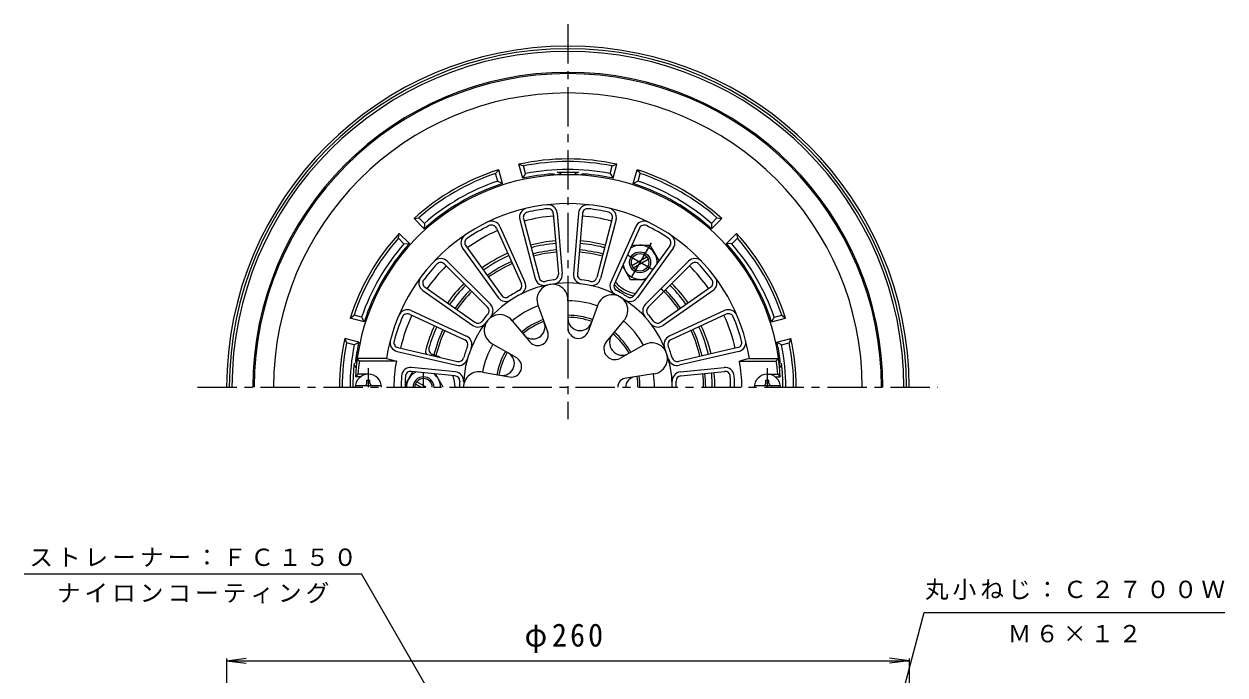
# Model space of a CAD drawing. Units: millimetres, scale not verified. Extents: x -288 to 230, y -347 to 389.
# Drawn here: x -248.7 to 208.9, y 141.4 to 389.4 of the extents above; entities that cross this region are included whole.
import ezdxf

# ---------------------------------------------------------------- set-up
doc = ezdxf.new("R2010")
doc.units = ezdxf.units.MM
doc.header["$LTSCALE"] = 3
doc.linetypes.add('CHAIN1', pattern=[8, 5, -1, 1, -1])
for name, color, linetype, lineweight in [('0-0', 3, 'Continuous', 9), ('0-1', 2, 'Continuous', 9), ('0-2', 6, 'Continuous', 5), ('0-4', 7, 'Continuous', 9), ('0-5', 7, 'Continuous', 9)]:
    doc.layers.add(name, color=color, linetype=linetype, lineweight=lineweight)
doc.styles.add('ＭＳ ゴシック', font='')
doc.styles.get('ＭＳ ゴシック').set_extended_font_data('MS Gothic')

msp = doc.modelspace()

# ---------------------------------------------------------------- linework, layer by layer
at = {"layer": '0-0', "linetype": 'CHAIN1'}
for p, q in [((-41.464, 389.378), (-41.464, 238.861)), ((-182.604, 250.962), (99.418, 250.962))]:
    msp.add_line(p, q, dxfattribs=at)
at = {"layer": '0-0'}
for radius, start, end in [(130, 0.00005, 179.99995), (129, 0, 180), (128, 0, 180), (52.5, 94.79073, 104.74065), (51.688, 94.79076, 104.74071), (51.688, 75.25926, 85.20924), (52.5, 75.25931, 85.20926), (52.5, 114.18582, 125.81395), (51.688, 114.18593, 125.81409), (51.688, 73.54028, 73.5963), (51.688, 35.02492, 46.45966), (52.5, 135.02493, 144.97487), (51.688, 135.0251, 144.97507), (52.5, 35.02513, 44.97504), (52.5, 155.20833, 166.36511), (51.688, 155.20854, 166.45981), (51.688, 13.16325, 24.79146), (52.5, 13.16348, 24.79167), (52.5, 0, 5.81427), (51.688, 0, 5.81404)]:
    msp.add_arc((-41.464, 250.962), radius, start, end, dxfattribs=at)
at = {"layer": '0-1'}
for p, q in [((-60.094, 335.944), (-58.364, 335.285)), ((-58.669, 330.625), (-60.094, 335.944)), ((-57.586, 332.381), (-58.364, 335.285)), ((-25.342, 332.381), (-24.564, 335.285)), ((-24.564, 335.285), (-22.834, 335.944)), ((-24.259, 330.625), (-22.834, 335.944)), ((-68.989, 332.438), (-67.821, 333.873)), ((-68.211, 329.534), (-68.989, 332.438)), ((-68.211, 329.534), (-66.396, 328.555)), ((-66.396, 328.555), (-67.821, 333.873)), ((-57.586, 332.381), (-58.669, 330.625)), ((-25.342, 332.381), (-24.259, 330.625)), ((-16.532, 328.555), (-15.107, 333.873)), ((-14.717, 329.534), (-16.532, 328.555)), ((-15.107, 333.873), (-13.938, 332.438)), ((-14.717, 329.534), (-13.938, 332.438)), ((-100.089, 315.244), (-98.262, 315.538)), ((-96.195, 311.35), (-100.089, 315.244)), ((-96.136, 313.412), (-98.261, 315.538)), ((-96.136, 313.412), (-96.195, 311.35)), ((13.208, 313.412), (15.334, 315.538)), ((13.208, 313.412), (13.267, 311.35)), ((13.267, 311.35), (17.161, 315.244)), ((15.334, 315.538), (17.161, 315.244)), ((-106.04, 307.76), (-105.746, 309.587)), ((-103.914, 305.634), (-106.04, 307.76)), ((-101.852, 305.693), (-105.746, 309.587)), ((18.924, 305.693), (22.818, 309.587)), ((20.986, 305.634), (23.112, 307.76)), ((22.818, 309.587), (23.112, 307.76)), ((-103.914, 305.634), (-101.852, 305.693)), ((20.986, 305.634), (18.924, 305.693)), ((-124.375, 277.319), (-122.94, 278.487)), ((-119.057, 275.894), (-124.375, 277.319)), ((-120.036, 277.709), (-122.94, 278.487)), ((-120.036, 277.709), (-119.057, 275.894)), ((37.108, 277.709), (36.129, 275.894)), ((36.129, 275.894), (41.448, 277.319)), ((37.108, 277.709), (40.012, 278.487)), ((40.012, 278.487), (41.448, 277.319)), ((-126.446, 269.592), (-125.787, 267.862)), ((-122.883, 267.084), (-125.787, 267.862)), ((39.955, 267.084), (42.859, 267.862)), ((43.518, 269.592), (42.859, 267.862))]:
    msp.add_line(p, q, dxfattribs=at)
at = {"layer": '0-1', "color": 4, "linetype": 'CHAIN1'}
for p, q in [((-9.686, 306.002), (-18.067, 291.486)), ((-18.814, 301.394), (-9.114, 295.793)), ((-96.464, 250.962), (-96.464, 256.562))]:
    msp.add_line(p, q, dxfattribs=at)
at = {"layer": '0-1', "color": 4}
for p, q in [((-17.154, 305.089), (-10.208, 305.089)), ((-10.208, 305.089), (-6.741, 299.082)), ((-17.059, 297.383), (-11.368, 300.669)), ((-16.559, 296.518), (-10.868, 299.803)), ((-20.681, 297.237), (-17.711, 292.093)), ((-17.711, 292.093), (-11.784, 292.093)), ((-103.458, 251.848), (-100.499, 256.973)), ((-97.464, 250.962), (-99.559, 252.172)), ((-95.464, 250.962), (-99.059, 253.038)), ((-88.961, 250.967), (-91.925, 256.1)), ((-88.964, 250.962), (-88.961, 250.967))]:
    msp.add_line(p, q, dxfattribs=at)
at = {"layer": '0-1'}
for points in [[(-122.883, 267.084), (-121.127, 268.167), (-126.446, 269.592)], [(39.955, 267.084), (38.199, 268.167), (43.518, 269.592)]]:
    msp.add_lwpolyline(points, dxfattribs=at)
at = {"layer": '0-1', "color": 4}
for radius in [4, 3.324]:
    msp.add_circle((-13.964, 298.593), radius, dxfattribs=at)
at = {"layer": '0-1'}
for centre, radius, start, end in [((-41.464, 250.962), 120, 0, 180), ((-41.464, 250.962), 119.5, 0, 180), ((-41.464, 250.962), 112.141, 0, 180), ((-41.464, 250.962), 87, 77.63522, 102.36479), ((-41.464, 250.962), 86, 78.66678, 101.33324), ((-41.464, 250.962), 87, 107.63522, 132.36479), ((-41.464, 250.962), 86, 108.66678, 131.33324), ((-41.464, 250.962), 83, 108.7995, 131.20052), ((-41.464, 250.962), 81.5, 94.32689, 102.18681), ((-41.464, 250.962), 83, 78.7995, 101.20052), ((-47.462, 330.235), 2, 52.44156, 94.32704), ((-41.464, 250.962), 81.898, 87.13037, 92.86963), ((-45.464, 330.76), 2, 35.6967, 92.86946), ((-37.464, 330.76), 2, 87.13054, 144.3033), ((-35.466, 330.235), 2, 85.67296, 127.5578), ((-41.464, 250.962), 81.5, 77.81322, 85.67311), ((-41.464, 250.962), 87, 47.63522, 72.36479), ((-41.464, 250.962), 83, 48.7995, 71.20052), ((-41.464, 250.962), 86, 48.66678, 71.33324), ((-41.464, 250.962), 81.5, 107.81322, 132.18681), ((-41.464, 250.962), 81.5, 47.81322, 72.18681), ((-41.464, 250.962), 65.49, 94.79073, 104.74063), ((-41.464, 250.962), 65.49, 75.25928, 85.20923), ((-41.464, 250.962), 87, 137.63522, 162.36479), ((-41.464, 250.962), 86, 138.66678, 161.33324), ((-41.464, 250.962), 65.49, 114.18588, 125.81406), ((-41.464, 250.962), 56, 94.79071, 104.74066), ((-41.464, 250.962), 56, 75.25928, 85.20923), ((-41.464, 250.962), 87, 17.63522, 42.36479), ((-41.464, 250.962), 86, 18.66678, 41.33324), ((-41.464, 250.962), 83, 138.7995, 161.20052), ((-41.464, 250.962), 81.5, 137.81322, 162.18681), ((-41.464, 250.962), 56, 114.18587, 125.81404), ((-41.464, 250.962), 55, 94.79071, 104.74065), ((-41.464, 250.962), 55, 75.82645, 85.20923), ((-28.486, 302.349), 2, 60.05156, 75.82649), ((-41.464, 250.962), 81.5, 17.81322, 42.18681), ((-41.464, 250.962), 83, 18.7995, 41.20052), ((-41.464, 250.962), 55, 114.18587, 125.81403), ((-41.464, 250.962), 65.49, 135.02501, 144.97491), ((-41.464, 250.962), 65.49, 35.02502, 44.9749), ((-41.464, 250.962), 56, 135.02502, 144.97496), ((-41.464, 250.962), 55, 135.02502, 144.97496), ((-13.964, 298.593), 13, 220.52843, 259.47209), ((-13.964, 298.593), 12, 218.14934, 239.99998), ((-3.451, 287.894), 2, 44.17328, 66.72818), ((-41.464, 250.962), 55, 35.02499, 44.17361), ((-41.464, 250.962), 56, 35.02501, 44.9749), ((-13.964, 298.593), 12, 239.99998, 261.85068), ((-41.464, 250.962), 65.49, 155.20847, 166.83667), ((-41.464, 250.962), 65.49, 13.16335, 24.79149), ((-41.464, 250.962), 56, 155.20845, 165.27832), ((-41.464, 250.962), 55, 155.20845, 164.17365), ((-41.464, 250.962), 55, 13.16333, 24.79152), ((-41.464, 250.962), 56, 13.16335, 24.79152), ((-41.464, 250.962), 87, 167.63521, 180), ((-41.464, 250.962), 86, 168.66676, 180), ((-41.464, 250.962), 83, 168.79948, 180), ((-41.464, 250.962), 81.5, 167.81319, 172.77383), ((-92.455, 265.416), 2, 164.17328, 254.49799), ((-41.464, 250.962), 81.5, 7.22617, 12.18681), ((-41.464, 250.962), 83, 0, 11.20052), ((-41.464, 250.962), 86, 0, 11.33324), ((-41.464, 250.962), 87, 0, 12.36479), ((-120.332, 260.962), 2, 172.77402, 214.6579), ((-93.691, 264.685), 2, 165.27824, 214.08115), ((-96.464, 250.962), 13, 61.30104, 74.49786), ((37.405, 260.962), 2, 325.33937, 7.22598), ((-41.464, 250.962), 81.904, 173.53275, 180.00002), ((-120.859, 259.962), 2, 173.53293, 230.89308), ((-41.464, 250.962), 55, 0, 5.81412), ((-41.464, 250.962), 56, 0, 5.81412), ((37.931, 259.962), 2, 309.10587, 6.46707), ((-41.464, 250.962), 81.904, 0, 6.46725), ((-96.464, 250.962), 12, 359.99998, 21.85081)]:
    msp.add_arc(centre, radius, start, end, dxfattribs=at)
at = {"layer": '0-1', "color": 4}
for centre, radius, start, end in [((-13.959, 298.591), 6.5, 60.0482, 124.90761), ((-13.959, 298.591), 6.5, 355.28012, 60.04805), ((-13.959, 298.591), 6.5, 186.72011, 293.09131), ((-96.464, 250.968), 6.5, 115.28067, 180.04919), ((-96.464, 250.962), 4, 0, 180), ((-96.464, 250.962), 3.324, 0, 180), ((-96.464, 250.968), 6.5, 359.95093, 53.09129)]:
    msp.add_arc(centre, radius, start, end, dxfattribs=at)
at = {"layer": '0-2'}
for p, q in [((-47.015, 317.2), (-45.075, 294.047)), ((-45.52, 317.325), (-43.58, 294.172)), ((-37.407, 317.325), (-39.348, 294.172)), ((-35.913, 317.2), (-37.853, 294.047)), ((-68.696, 311.597), (-59.178, 290.403)), ((-67.328, 312.212), (-57.809, 291.017)), ((-59.827, 314.862), (-53.916, 292.393)), ((-58.377, 315.244), (-52.465, 292.775)), ((-24.551, 315.244), (-30.463, 292.775)), ((-23.1, 314.862), (-29.012, 292.393)), ((-15.6, 312.212), (-25.119, 291.017)), ((-14.231, 311.597), (-23.75, 290.403)), ((-81.576, 303.986), (-67.98, 285.145)), ((-80.359, 304.864), (-66.764, 286.023)), ((-2.568, 304.864), (-16.164, 286.023)), ((-1.352, 303.986), (-14.948, 285.145)), ((-88.486, 297.943), (-72.05, 281.521)), ((-87.425, 299.004), (-70.989, 282.582)), ((4.498, 299.004), (-11.938, 282.582)), ((5.558, 297.943), (-10.878, 281.521)), ((-95.896, 289.111), (-76.87, 275.776)), ((12.968, 289.111), (-6.058, 275.776)), ((-96.757, 287.883), (-77.731, 274.548)), ((-41.444, 283.962), (-41.45, 273.591)), ((13.829, 287.883), (-5.197, 274.548)), ((-101.179, 280.196), (-80.086, 270.453)), ((-52.769, 281.965), (-49.216, 272.222)), ((-30.196, 281.979), (-33.737, 272.231)), ((18.251, 280.196), (-2.841, 270.453)), ((-101.808, 278.834), (-80.715, 269.092)), ((-62.661, 276.254), (-55.999, 268.306)), ((-20.237, 276.229), (-26.907, 268.288)), ((18.88, 278.834), (-2.213, 269.092)), ((-106.187, 266.099), (-83.564, 260.808)), ((-70.053, 267.445), (-61.068, 262.265)), ((-12.605, 266.967), (-21.674, 261.937)), ((23.26, 266.099), (0.636, 260.808)), ((-120.872, 260.962), (-121.728, 261.962)), ((-110.555, 261.962), (-121.728, 261.962)), ((-106.794, 260.962), (-120.872, 260.962)), ((-110.555, 261.962), (-106.794, 260.962)), ((-106.529, 264.638), (-83.905, 259.347)), ((23.601, 264.638), (0.978, 259.347)), ((27.627, 261.962), (23.866, 260.962)), ((23.866, 260.962), (37.944, 260.962)), ((27.627, 261.962), (38.8, 261.962)), ((37.944, 260.962), (38.8, 261.962)), ((-84.477, 255.342), (-101.136, 257.038)), ((-84.325, 256.834), (-100.984, 258.53)), ((-73.959, 256.712), (-63.747, 254.905)), ((1.398, 256.834), (18.056, 258.53)), ((1.55, 255.342), (18.208, 257.038)), ((-121.431, 255.962), (-122.365, 254.962)), ((-120.464, 254.962), (-122.365, 254.962)), ((-117.464, 255.962), (-121.431, 255.962)), ((-8.865, 256.092), (-19.11, 254.48)), ((34.536, 255.962), (38.504, 255.962)), ((37.536, 254.962), (39.437, 254.962)), ((38.504, 255.962), (39.437, 254.962))]:
    msp.add_line(p, q, dxfattribs=at)
at = {"layer": '0-2', "color": 4, "linetype": 'CHAIN1', "lineweight": 9}
for p, q in [((-117.464, 250.962), (-117.464, 258.271)), ((34.536, 250.962), (34.536, 258.271))]:
    msp.add_line(p, q, dxfattribs=at)
at = {"layer": '0-2', "color": 4, "lineweight": 9}
for p, q in [((-118.064, 253.712), (-116.864, 253.712)), ((-118.064, 252.562), (-118.064, 253.712)), ((-116.864, 252.562), (-116.864, 253.712)), ((33.936, 253.712), (35.136, 253.712)), ((33.936, 252.562), (33.936, 253.712)), ((35.136, 252.562), (35.136, 253.712)), ((-112.5, 251.562), (-122.428, 251.562)), ((39.5, 251.562), (29.572, 251.562))]:
    msp.add_line(p, q, dxfattribs=at)
at = {"layer": '0-2'}
for centre, radius, start, end in [((-41.464, 250.962), 81, 2.83057, 177.16943), ((-41.464, 250.962), 70, 9.04616, 170.95892), ((-49.008, 317.033), 3.5, 4.79076, 96.51379), ((-33.919, 317.033), 3.5, 83.48633, 175.20938), ((-56.443, 315.753), 3.5, 103.01149, 194.74059), ((-56.443, 315.753), 2, 103.01149, 194.74059), ((-41.464, 250.962), 68.5, 96.51416, 103.01721), ((-49.008, 317.033), 2, 4.79076, 96.51379), ((-33.919, 317.033), 2, 83.48615, 175.20918), ((-41.464, 250.962), 68.5, 76.98276, 83.48581), ((-26.485, 315.753), 2, 345.25935, 76.98845), ((-26.485, 315.753), 3.5, 345.25955, 76.98865), ((-41.464, 250.962), 68.5, 115.90935, 124.09064), ((-70.521, 310.778), 3.5, 24.18591, 115.90903), ((-70.521, 310.778), 2, 24.18591, 115.90903), ((-12.407, 310.778), 3.5, 64.09085, 155.81396), ((-12.407, 310.778), 2, 64.09097, 155.81409), ((-41.464, 250.962), 68.5, 55.90935, 64.09064), ((-78.737, 306.034), 3.5, 124.09094, 215.81406), ((-78.737, 306.034), 2, 124.09094, 215.81406), ((-4.19, 306.034), 2, 324.18593, 55.90906), ((-4.19, 306.034), 3.5, 324.18593, 55.90906), ((-41.464, 250.962), 68.5, 136.74847, 143.25153), ((-89.899, 296.528), 3.5, 45.02505, 136.74809), ((-89.899, 296.528), 2, 45.02505, 136.74809), ((6.972, 296.528), 3.5, 43.25191, 134.97495), ((6.972, 296.528), 2, 43.25191, 134.97495), ((-41.464, 250.962), 68.5, 36.74847, 43.25153), ((-94.748, 290.749), 3.5, 143.24579, 234.97488), ((-47.068, 293.88), 2, 277.43927, 4.79076), ((-47.068, 293.88), 3.5, 277.43927, 4.79076), ((-35.86, 293.88), 3.5, 175.20938, 262.56087), ((-35.86, 293.88), 2, 175.20918, 262.56067), ((11.821, 290.749), 3.5, 305.02512, 36.75421), ((-94.748, 290.749), 2, 143.24579, 234.97488), ((-41.464, 250.962), 39.782, 0, 180), ((-61.002, 289.583), 2, 296.83452, 24.18582), ((-61.002, 289.583), 3.5, 296.83452, 24.18582), ((-50.531, 293.284), 3.5, 194.74059, 282.09221), ((-47.345, 284.317), 5.912, 356.55211, 203.44781), ((-50.531, 293.284), 2, 194.74059, 282.09221), ((-41.464, 250.962), 41.282, 97.43924, 102.09219), ((-41.464, 250.962), 41.282, 77.90781, 82.56076), ((-32.397, 293.284), 3.5, 257.90793, 345.25955), ((-32.397, 293.284), 2, 257.90773, 345.25935), ((-21.926, 289.583), 3.5, 155.81418, 243.16548), ((-21.926, 289.583), 2, 155.81418, 243.16548), ((11.821, 290.749), 2, 305.02512, 36.75421), ((-65.142, 287.193), 3.5, 215.81447, 303.16591), ((-65.142, 287.193), 2, 215.81447, 303.16591), ((-41.464, 250.962), 41.282, 116.8344, 123.1656), ((-41.464, 250.962), 33, 70.03456, 89.96542), ((-24.529, 280.294), 5.912, 316.55206, 163.44781), ((-41.464, 250.962), 41.282, 56.8344, 63.1656), ((-17.786, 287.193), 3.5, 236.83409, 324.18553), ((-17.786, 287.193), 2, 236.83409, 324.18553), ((-102.647, 277.018), 3.5, 65.20851, 156.93163), ((-73.463, 280.106), 2, 317.67357, 45.02505), ((-73.463, 280.106), 3.5, 317.67357, 45.02505), ((-41.464, 250.962), 33, 110.03453, 129.96542), ((-9.464, 280.106), 3.5, 134.97495, 222.32643), ((-9.464, 280.106), 2, 134.97495, 222.32643), ((19.719, 277.018), 3.5, 23.0685, 114.79161), ((-41.464, 250.962), 68.5, 156.93196, 165.11325), ((-102.647, 277.018), 2, 65.20851, 156.93163), ((-75.722, 277.414), 3.5, 234.97488, 322.32651), ((-75.722, 277.414), 2, 234.97488, 322.32651), ((-41.464, 250.962), 41.282, 137.67354, 142.32649), ((-67.41, 272.733), 5.912, 36.55206, 243.44781), ((-41.464, 250.962), 27.441, 110.03459, 129.96548), ((-41.464, 250.962), 26.672, 110.03459, 129.96548), ((-54.766, 274.002), 4.604, 219.96553, 20.03441), ((-36.844, 277.162), 4.604, 178.59656, 340.03436), ((-41.464, 250.962), 27.441, 70.03458, 89.96544), ((-41.464, 250.962), 26.672, 70.03458, 89.96255), ((-41.464, 250.962), 33, 29.01193, 49.96544), ((-41.464, 250.962), 41.282, 37.67351, 42.32646), ((-7.206, 277.414), 3.5, 217.67349, 305.02512), ((-7.206, 277.414), 2, 217.67349, 305.02512), ((19.719, 277.018), 2, 23.06836, 114.79147), ((-41.464, 250.962), 68.5, 14.88675, 23.06804), ((-81.554, 267.276), 3.5, 337.85712, 65.20842), ((-52.952, 270.86), 3.976, 219.96559, 20.03447), ((-37.474, 273.589), 3.976, 179.96577, 340.03456), ((-20.712, 268.062), 4.889, 139.96562, 299.01205), ((-41.464, 250.962), 26.672, 29.01196, 49.96544), ((-41.464, 250.962), 27.441, 29.01193, 49.96542), ((-1.374, 267.276), 3.5, 114.79149, 202.14279), ((-105.732, 268.046), 3.5, 165.11354, 256.83665), ((-105.732, 268.046), 2, 165.11354, 256.83665), ((-41.464, 250.962), 41.282, 157.85699, 164.1882), ((-81.554, 267.276), 2, 337.85712, 65.20842), ((-41.464, 250.962), 33, 150.03458, 169.96539), ((-23.542, 265.73), 4.223, 142.76042, 296.21727), ((-9.435, 261.976), 5.912, 275.52946, 122.42522), ((-1.374, 267.276), 2, 114.7917, 202.14301), ((-41.464, 250.962), 41.282, 15.81181, 22.14302), ((22.804, 268.046), 2, 283.16347, 14.88658), ((22.804, 268.046), 3.5, 283.16325, 14.88637), ((-54.117, 250.962), 67.5, 171.48038, 175.752), ((-53.964, 250.962), 53.768, 169.28145, 180), ((-83.108, 262.755), 3.5, 256.83707, 344.18851), ((-83.108, 262.755), 2, 256.83707, 344.18851), ((-41.464, 250.962), 27.441, 150.03459, 169.96532), ((-41.464, 250.962), 26.672, 150.03464, 169.96533), ((-66.463, 260.061), 4.604, 259.9653, 60.03455), ((-63.054, 258.82), 3.976, 259.96532, 60.03438), ((0.181, 262.755), 3.5, 195.8114, 283.16284), ((0.181, 262.755), 2, 195.81161, 283.16306), ((-28.964, 250.962), 53.768, 0, 10.71855), ((-28.811, 250.962), 67.5, 4.24799, 8.51961), ((-101.338, 255.048), 3.5, 84.18587, 176.47685), ((-101.338, 255.048), 2, 84.18587, 176.47685), ((-84.68, 253.352), 3.5, 356.83449, 84.18581), ((-75.334, 250.962), 5.912, 76.55188, 180.00024), ((1.752, 253.352), 3.5, 95.81409, 183.16539), ((18.41, 255.048), 3.5, 3.52315, 95.81413), ((18.41, 255.048), 2, 3.52315, 95.81413), ((-36.464, 250.962), 68.5, 176.51785, 180.00003), ((-34.964, 250.962), 68.5, 176.47704, 180.00003), ((-84.68, 253.352), 2, 356.83449, 84.18581), ((-41.464, 250.962), 41.282, 176.83438, 180.00005), ((-18.967, 250.962), 3.497, 92.32417, 180), ((-15.414, 250.962), 4.049, 98.94276, 179.99983), ((-41.464, 250.962), 26.672, 0, 8.94281), ((-41.464, 250.962), 27.441, 0, 8.94281), ((-41.464, 250.962), 33, 0, 8.94284), ((1.752, 253.352), 2, 95.81421, 183.16551), ((-41.464, 250.962), 41.282, 359.99994, 3.1656), ((-47.964, 250.962), 68.5, 359.99997, 3.52296), ((-46.464, 250.962), 68.5, 359.99997, 3.48215)]:
    msp.add_arc(centre, radius, start, end, dxfattribs=at)
at = {"layer": '0-2', "color": 4, "lineweight": 9}
for centre, radius, start, end in [((-117.464, 250.962), 5, 0, 180), ((-119.064, 252.562), 1, 270, 0), ((-115.864, 252.562), 1, 180, 270), ((34.536, 250.962), 5, 0, 180), ((32.936, 252.562), 1, 270, 0), ((36.136, 252.562), 1, 180, 270)]:
    msp.add_arc(centre, radius, start, end, dxfattribs=at)
at = {"layer": '0-4'}
for p, q in [((-171.464, 146.793), (-164.028, 147.772)), ((-171.464, 147.693), (-171.464, -68.799)), ((-171.464, 146.793), (88.536, 146.793)), ((-171.464, 146.793), (-164.028, 145.814)), ((88.536, 146.793), (81.1, 147.772)), ((88.536, 146.793), (81.1, 145.814)), ((88.536, 147.693), (88.536, -68.799))]:
    msp.add_line(p, q, dxfattribs=at)
at = {"layer": '0-5'}
for p, q in [((-248.66, 179.872), (-120.12, 179.872)), ((-61.243, 77.894), (-120.12, 179.872)), ((34.536, -57.899), (94.317, 165.206)), ((94.317, 165.206), (208.87, 165.206))]:
    msp.add_line(p, q, dxfattribs=at)

# ---------------------------------------------------------------- texts
at = {"layer": '0-4', "color": 2, "insert": (-57.964, 149.793), "char_height": 8.798, "attachment_point": 7, "style": 'ＭＳ ゴシック'}
msp.add_mtext('\\T1.21;\\W0.95;φ260', dxfattribs=at)
at = {"layer": '0-5', "char_height": 6.598, "attachment_point": 7, "style": 'ＭＳ ゴシック'}
for s, insert in [('\\T1.17;ストレーナー：ＦＣ１５０', (-246.64, 182.56)), ('\\T1.17;ナイロンコーティング', (-236.14, 168.6)), ('\\T1.17;丸小ねじ：Ｃ２７００Ｗ', (94.593, 169.935)), ('\\T1.17;Ｍ６×１２', (126.093, 153.706))]:
    msp.add_mtext(s, dxfattribs=dict(at, insert=insert))

doc.saveas('drawing.dxf')
